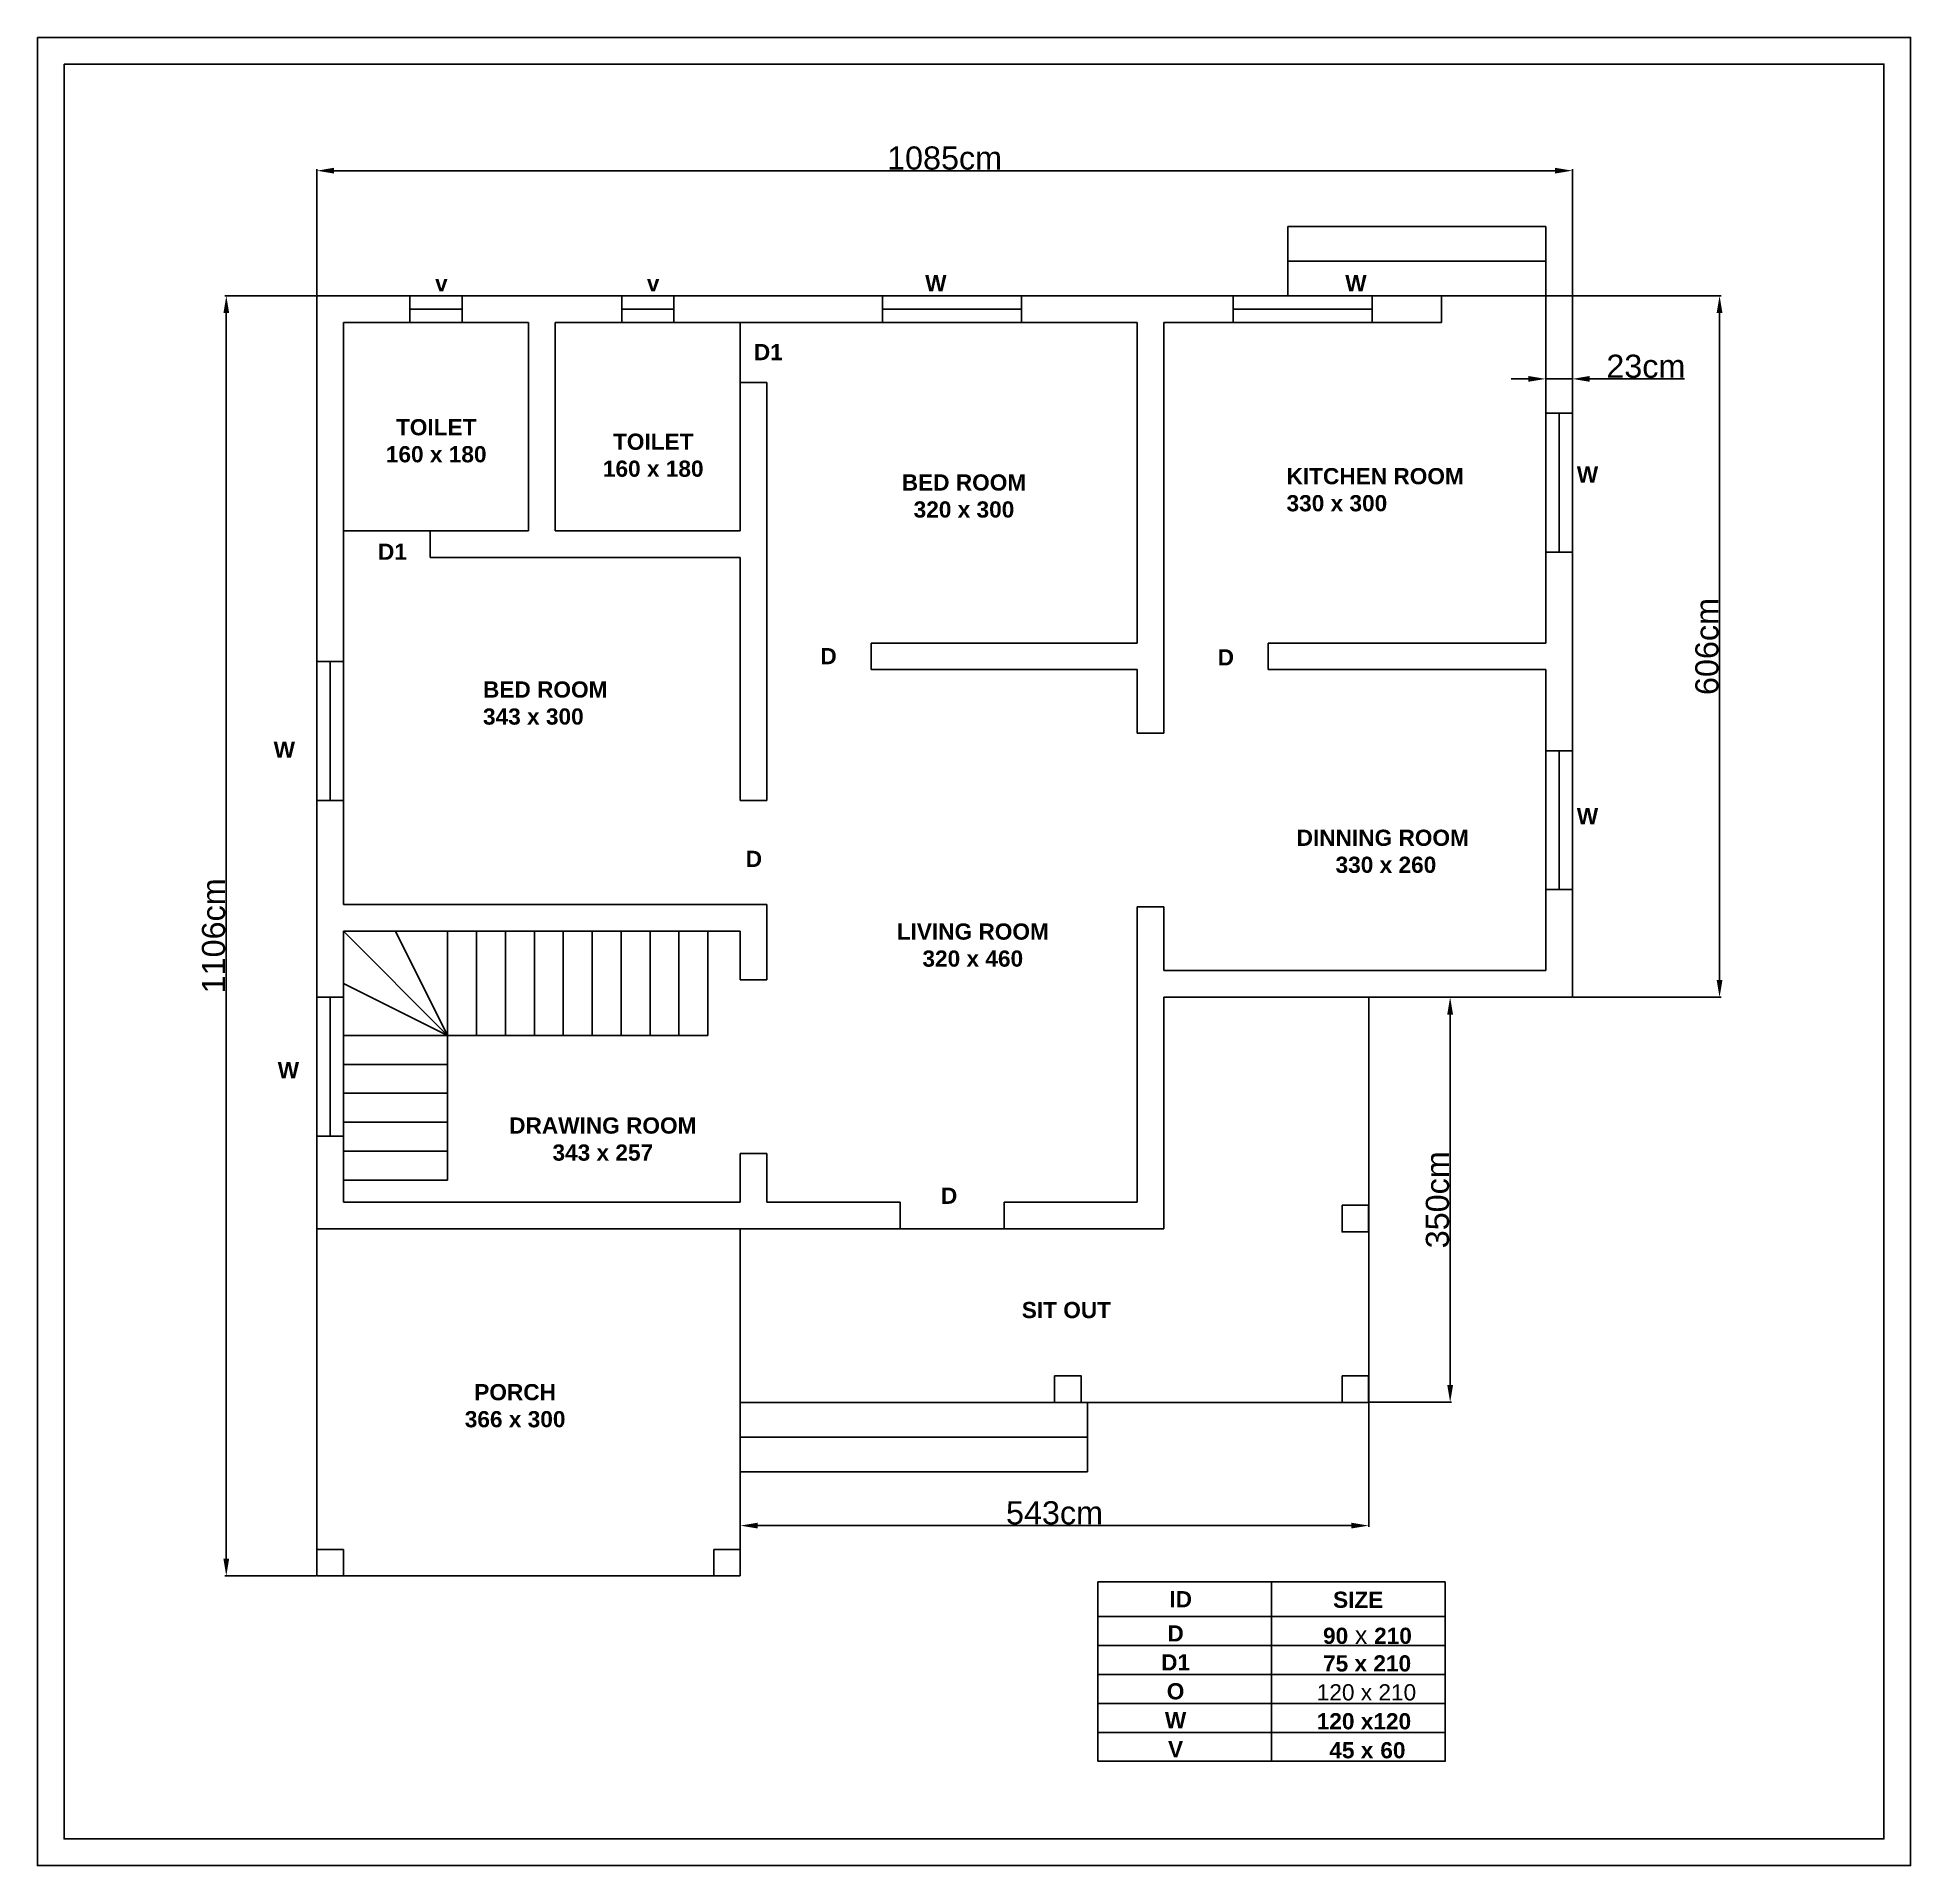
# Model space of a CAD drawing. Header units: centimetres. Extents: x 1840 to 3458, y 646 to 2225.
import ezdxf

# ---------------------------------------------------------------- set-up
doc = ezdxf.new("R2010")
doc.units = ezdxf.units.CM
doc.styles.get("Standard").update_dxf_attribs({"font": 'arial.ttf'})
doc.dimstyles.new('ISO-25', dxfattribs={"dimtxt": 20, "dimasz": 15, "dimexe": 1.25, "dimexo": 0.625, "dimtad": 1, "dimtxsty": 'Standard', "dimcen": 2.5, "dimadec": 0, "dimazin": 0, "dimtfac": 1, "dimtmove": 0, "dimatfit": 3, "dimfxl": 1, "dimarcsym": 0})

# ---------------------------------------------------------------- blocks, each defined once
blk = doc.blocks.new('*D1')
at = {"color": 0, "lineweight": -2, "transparency": 16777216}
for p, q in [((2081, 2002.3), (2081, 2111)), ((2096, 2109.8), (3151, 2109.8)), ((3166, 2002.3), (3166, 2111))]:
    blk.add_line(p, q, dxfattribs=at)
at = {"color": 0, "transparency": 16777216}
for points in [[(2096, 2112.3), (2096, 2107.3), (2081, 2109.8)], [(3151, 2112.3), (3151, 2107.3), (3166, 2109.8)]]:
    blk.add_solid(points, dxfattribs=at)
at = {"layer": 'Defpoints', "color": 0, "transparency": 16777216}
for p in [(3166, 2109.8), (2081, 2001.7), (3166, 2001.7)]:
    blk.add_point(p, dxfattribs=at)
at = {"color": 0, "transparency": 16777216, "insert": (2623.5, 2120.6), "char_height": 20, "attachment_point": 5}
blk.add_mtext('1085cm', dxfattribs=at)
blk = doc.blocks.new('*D2')
at = {"color": 0, "lineweight": -2, "transparency": 16777216}
for p, q in [((2080.4, 2001.7), (2001.5, 2001.7)), ((2002.8, 1986.7), (2002.8, 910.7)), ((2080.4, 895.7), (2001.5, 895.7))]:
    blk.add_line(p, q, dxfattribs=at)
at = {"color": 0, "transparency": 16777216}
for points in [[(2000.3, 1986.7), (2005.3, 1986.7), (2002.8, 2001.7)], [(2000.3, 910.7), (2005.3, 910.7), (2002.8, 895.7)]]:
    blk.add_solid(points, dxfattribs=at)
at = {"layer": 'Defpoints', "color": 0, "transparency": 16777216}
for p in [(2081, 2001.7), (2002.8, 895.7), (2081, 895.7)]:
    blk.add_point(p, dxfattribs=at)
at = {"color": 0, "transparency": 16777216, "insert": (1991.9, 1448.7), "char_height": 20, "attachment_point": 5, "rotation": 90}
blk.add_mtext('1106cm', dxfattribs=at)
blk = doc.blocks.new('*D3')
at = {"color": 0, "lineweight": -2, "transparency": 16777216}
for p, q in [((3166.6, 2001.7), (3294.5, 2001.7)), ((3293.2, 1986.7), (3293.2, 1410.7)), ((3166.6, 1395.7), (3294.5, 1395.7))]:
    blk.add_line(p, q, dxfattribs=at)
at = {"color": 0, "transparency": 16777216}
for points in [[(3290.7, 1986.7), (3295.7, 1986.7), (3293.2, 2001.7)], [(3290.7, 1410.7), (3295.7, 1410.7), (3293.2, 1395.7)]]:
    blk.add_solid(points, dxfattribs=at)
at = {"layer": 'Defpoints', "color": 0, "transparency": 16777216}
for p in [(3166, 2001.7), (3166, 1395.7), (3293.2, 1395.7)]:
    blk.add_point(p, dxfattribs=at)
at = {"color": 0, "transparency": 16777216, "insert": (3282.4, 1698.7), "char_height": 20, "attachment_point": 5, "rotation": 90}
blk.add_mtext('606cm', dxfattribs=at)
blk = doc.blocks.new('*D4')
at = {"color": 0, "lineweight": -2, "transparency": 16777216}
for p, q in [((2990.6, 1395.7), (3061.6, 1395.7)), ((3060.4, 1380.7), (3060.4, 1060.7)), ((2990.6, 1045.7), (3061.6, 1045.7))]:
    blk.add_line(p, q, dxfattribs=at)
at = {"color": 0, "transparency": 16777216}
for points in [[(3057.9, 1380.7), (3062.9, 1380.7), (3060.4, 1395.7)], [(3057.9, 1060.7), (3062.9, 1060.7), (3060.4, 1045.7)]]:
    blk.add_solid(points, dxfattribs=at)
at = {"layer": 'Defpoints', "color": 0, "transparency": 16777216}
for p in [(2990, 1395.7), (2990, 1045.7), (3060.4, 1045.7)]:
    blk.add_point(p, dxfattribs=at)
at = {"color": 0, "transparency": 16777216, "insert": (3049.5, 1220.7), "char_height": 20, "attachment_point": 5, "rotation": 90}
blk.add_mtext('350cm', dxfattribs=at)
blk = doc.blocks.new('*D5')
at = {"color": 0, "lineweight": -2, "transparency": 16777216}
for p, q in [((2447, 1045.1), (2447, 938)), ((2990, 1045.1), (2990, 938)), ((2462, 939.2), (2975, 939.2))]:
    blk.add_line(p, q, dxfattribs=at)
at = {"color": 0, "transparency": 16777216}
for points in [[(2462, 941.7), (2462, 936.7), (2447, 939.2)], [(2975, 941.7), (2975, 936.7), (2990, 939.2)]]:
    blk.add_solid(points, dxfattribs=at)
at = {"layer": 'Defpoints', "color": 0, "transparency": 16777216}
for p in [(2447, 1045.7), (2990, 1045.7), (2990, 939.2)]:
    blk.add_point(p, dxfattribs=at)
at = {"color": 0, "transparency": 16777216, "insert": (2718.5, 950.1), "char_height": 20, "attachment_point": 5}
blk.add_mtext('543cm', dxfattribs=at)
blk = doc.blocks.new('*D6')
at = {"color": 0, "lineweight": -2, "transparency": 16777216}
for p, q in [((3143, 1978.1), (3143, 1928.6)), ((3166, 1978.1), (3166, 1928.6)), ((3128, 1929.9), (3113, 1929.9)), ((3143, 1929.9), (3166, 1929.9)), ((3181, 1929.9), (3263, 1929.9))]:
    blk.add_line(p, q, dxfattribs=at)
at = {"color": 0, "transparency": 16777216}
for points in [[(3128, 1932.4), (3128, 1927.4), (3143, 1929.9)], [(3181, 1932.4), (3181, 1927.4), (3166, 1929.9)]]:
    blk.add_solid(points, dxfattribs=at)
at = {"layer": 'Defpoints', "color": 0, "transparency": 16777216}
for p in [(3143, 1978.7), (3166, 1978.7), (3166, 1929.9)]:
    blk.add_point(p, dxfattribs=at)
at = {"color": 0, "transparency": 16777216, "insert": (3229.5, 1940.7), "char_height": 20, "attachment_point": 5}
blk.add_mtext('23cm', dxfattribs=at)

msp = doc.modelspace()

# ---------------------------------------------------------------- linework, layer by layer
for p, q in [((3143.005, 2061.693), (2920.005, 2061.693)), ((2920.005, 2001.693), (2920.005, 2061.693)), ((3143.005, 1990.193), (3143.005, 2061.693)), ((3143.005, 2031.693), (2920.005, 2031.693)), ((2081.005, 2001.693), (2081.005, 1195.693)), ((3143.005, 2001.693), (2081.005, 2001.693)), ((2161.505, 1978.693), (2161.505, 2001.693)), ((2206.505, 1978.693), (2206.505, 2001.693)), ((2344.505, 1978.693), (2344.505, 2001.693)), ((2389.505, 1978.693), (2389.505, 2001.693)), ((2570.005, 1978.693), (2570.005, 2001.693)), ((2690.005, 1978.693), (2690.005, 2001.693)), ((2873.005, 1978.693), (2873.005, 2001.693)), ((2993.005, 1978.693), (2993.005, 2001.693)), ((3053.005, 1978.693), (3053.005, 2001.693)), ((3166.005, 2001.693), (3143.005, 2001.693)), ((3143.005, 1978.693), (3143.005, 2001.693)), ((3166.005, 1395.693), (3166.005, 2001.693)), ((2104.005, 1978.693), (2104.005, 1475.693)), ((2264.005, 1978.693), (2104.005, 1978.693)), ((2161.505, 1990.193), (2206.505, 1990.193)), ((2264.005, 1978.693), (2264.005, 1798.693)), ((2287.005, 1978.693), (2287.005, 1798.693)), ((2790.005, 1978.693), (2287.005, 1978.693)), ((2344.505, 1990.193), (2389.505, 1990.193)), ((2447.005, 1978.693), (2447.005, 1798.693)), ((2570.005, 1990.193), (2690.005, 1990.193)), ((2790.005, 1701.693), (2790.005, 1978.693)), ((3053.005, 1978.693), (2813.005, 1978.693)), ((2813.005, 1701.693), (2813.005, 1978.693)), ((2873.005, 1990.193), (2993.005, 1990.193)), ((3143.005, 1701.693), (3143.005, 1978.693)), ((2470.005, 1926.693), (2447.005, 1926.693)), ((2470.005, 1926.693), (2470.005, 1798.693)), ((3143.005, 1900.193), (3166.005, 1900.193)), ((3154.505, 1900.193), (3154.505, 1780.193)), ((2790.005, 1840.193), (2790.005, 1840.193)), ((2264.005, 1798.693), (2104.005, 1798.693)), ((2179.005, 1798.693), (2179.005, 1775.693)), ((2447.005, 1798.693), (2287.005, 1798.693)), ((2470.005, 1798.693), (2470.005, 1775.693)), ((2447.005, 1775.693), (2179.005, 1775.693)), ((2447.005, 1775.693), (2447.005, 1565.693)), ((2470.005, 1775.693), (2470.005, 1565.693)), ((2470.005, 1775.693), (2470.005, 1775.693)), ((3143.005, 1780.193), (3166.005, 1780.193)), ((2560.005, 1701.693), (2560.005, 1678.693)), ((2790.005, 1701.693), (2560.005, 1701.693)), ((2813.005, 1701.693), (2813.005, 1701.693)), ((2813.005, 1701.693), (2813.005, 1678.693)), ((3143.005, 1701.693), (2903.005, 1701.693)), ((2903.005, 1678.693), (2903.005, 1701.693)), ((2104.005, 1685.693), (2081.005, 1685.693)), ((2092.505, 1685.693), (2092.505, 1565.693)), ((2790.005, 1678.693), (2560.005, 1678.693)), ((2790.005, 1623.693), (2790.005, 1678.693)), ((2813.005, 1623.693), (2813.005, 1678.693)), ((2813.005, 1678.693), (2813.005, 1623.693)), ((3143.005, 1678.693), (2903.005, 1678.693)), ((3143.005, 1418.693), (3143.005, 1678.693)), ((2813.005, 1623.693), (2790.005, 1623.693)), ((3143.005, 1608.693), (3166.005, 1608.693)), ((3154.505, 1608.693), (3154.505, 1488.693)), ((2104.005, 1565.693), (2081.005, 1565.693)), ((2470.005, 1565.693), (2447.005, 1565.693)), ((2470.005, 1475.693), (2104.005, 1475.693)), ((2470.005, 1475.693), (2470.005, 1410.693)), ((2790.005, 1218.693), (2790.005, 1473.693)), ((2813.005, 1473.693), (2790.005, 1473.693)), ((2813.005, 1418.693), (2813.005, 1473.693)), ((3143.005, 1488.693), (3166.005, 1488.693)), ((2447.005, 1452.693), (2104.005, 1452.693)), ((2104.005, 1452.693), (2104.005, 1218.693)), ((2194.005, 1362.693), (2104.005, 1452.693)), ((2149.005, 1452.693), (2194.005, 1362.693)), ((2194.005, 1452.693), (2194.005, 1237.693)), ((2219.005, 1452.693), (2219.005, 1362.693)), ((2244.005, 1452.693), (2244.005, 1362.693)), ((2269.005, 1452.693), (2269.005, 1362.693)), ((2294.005, 1452.693), (2294.005, 1362.693)), ((2319.005, 1452.693), (2319.005, 1362.693)), ((2344.005, 1452.693), (2344.005, 1362.693)), ((2369.005, 1452.693), (2369.005, 1362.693)), ((2394.005, 1452.693), (2394.005, 1362.693)), ((2394.005, 1452.693), (2394.005, 1362.693)), ((2419.005, 1452.693), (2419.005, 1362.693)), ((2447.005, 1452.693), (2447.005, 1410.693)), ((2447.005, 1410.693), (2470.005, 1410.693)), ((3143.005, 1418.693), (2813.005, 1418.693)), ((2104.005, 1395.693), (2081.005, 1395.693)), ((2092.505, 1395.693), (2092.505, 1275.693)), ((2104.005, 1407.693), (2194.005, 1362.693)), ((2813.005, 1195.693), (2813.005, 1395.693)), ((3166.005, 1395.693), (2813.005, 1395.693)), ((2990.005, 1045.693), (2990.005, 1395.693)), ((2419.005, 1362.693), (2104.005, 1362.693)), ((2194.005, 1337.693), (2104.005, 1337.693)), ((2104.005, 1335.693), (2104.005, 1335.693)), ((2104.005, 1335.693), (2104.005, 1335.693)), ((2194.005, 1312.693), (2104.005, 1312.693)), ((2194.005, 1287.693), (2104.005, 1287.693)), ((2104.005, 1275.693), (2081.005, 1275.693)), ((2194.005, 1262.693), (2104.005, 1262.693)), ((2447.005, 1260.693), (2470.005, 1260.693)), ((2447.005, 1260.693), (2447.005, 1218.693)), ((2470.005, 1260.693), (2470.005, 1218.693)), ((2194.005, 1237.693), (2104.005, 1237.693)), ((2447.005, 1218.693), (2104.005, 1218.693)), ((2470.005, 1218.693), (2585.005, 1218.693)), ((2585.005, 1218.693), (2585.005, 1195.693)), ((2675.005, 1218.693), (2675.005, 1195.693)), ((2675.005, 1218.693), (2790.005, 1218.693)), ((2470.005, 1195.693), (2081.005, 1195.693)), ((2081.005, 1195.693), (2081.005, 895.693)), ((2447.005, 1195.693), (2675.005, 1195.693)), ((2447.005, 895.693), (2447.005, 1195.693)), ((2675.005, 1195.693), (2813.005, 1195.693)), ((2447.005, 1045.693), (2990.005, 1045.693)), ((2747.005, 985.693), (2747.005, 1045.693)), ((2447.005, 1015.693), (2747.005, 1015.693)), ((2447.005, 985.693), (2747.005, 985.693)), ((2081.005, 895.693), (2081.005, 918.693)), ((2081.005, 895.693), (2081.005, 918.693)), ((2081.005, 918.693), (2104.005, 918.693)), ((2104.005, 918.693), (2104.005, 895.693)), ((2447.005, 918.693), (2424.005, 918.693)), ((2424.005, 918.693), (2424.005, 895.693)), ((2447.005, 895.693), (2447.005, 918.693)), ((2081.005, 895.693), (2447.005, 895.693)), ((2756.086, 890.591), (3056.086, 890.591)), ((2756.086, 890.591), (2756.086, 735.591)), ((3056.086, 890.591), (3056.086, 735.435)), ((2756.086, 860.591), (3056.086, 860.591)), ((2756.086, 835.591), (3056.086, 835.591)), ((2756.086, 810.591), (3056.086, 810.591)), ((2756.086, 785.591), (3056.086, 785.591)), ((2756.086, 760.591), (3056.086, 760.591)), ((2756.086, 735.591), (3056.086, 735.591))]:
    msp.add_line(p, q)
for points in [[(1839.623, 2224.884), (3458.242, 2224.884), (3458.242, 645.516), (1839.623, 645.516)], [(1862.623, 2201.884), (3435.242, 2201.884), (3435.242, 668.516), (1862.623, 668.516)], [(2966.958, 1215.971), (2989.958, 1215.971), (2989.958, 1192.971), (2966.958, 1192.971)], [(2718.505, 1068.693), (2741.505, 1068.693), (2741.505, 1045.693), (2718.505, 1045.693)], [(2966.958, 1068.693), (2989.958, 1068.693), (2989.958, 1045.693), (2966.958, 1045.693)], [(2906.086, 890.591), (2906.086, 735.591)]]:
    msp.add_lwpolyline(points, close=True)

# ---------------------------------------------------------------- texts
at = {"char_height": 14, "attachment_point": 1}
for s, width, heights, insert in [('{\\fArial|b1|i0|c0|p34;v}', 136.87011, [58.871], (2183.232, 2019.588)), ('{\\fArial|b1|i0|c0|p34;v}', 136.87011, [58.871], (2366.232, 2019.588)), ('{\\fArial|b1|i0|c0|p34;W}', 136.87011, [58.871], (2606.732, 2019.588)), ('{\\fArial|b1|i0|c0|p34;W}', 136.87011, [58.871], (2969.732, 2019.588)), ('{\\fArial|b1|i0|c0|p34;D1}', 36.13467, [21.62], (2458.696, 1960.079)), ('\\pxqc;{\\fArial|b1|i0|c0|p34;TOILET\\P160 x 180}', 136.87011, [58.871], (2115.748, 1895.159)), ('\\pxqc;{\\fArial|b1|i0|c0|p34;TOILET\\P160 x 180}', 136.87011, [58.871], (2303.296, 1882.665)), ('\\pxqc;{\\fArial|b1|i0|c0|p34;BED ROOM\\P320 x 300}', 136.87011, [58.871], (2571.826, 1847.433)), ('{\\fArial|b1|i0|c0|p34;KITCHEN ROOM\\P330 x 300}', 154.79243, [82.811], (2919.01, 1852.853)), ('{\\fArial|b1|i0|c0|p34;W}', 136.87011, [58.871], (3169.875, 1854.323)), ('{\\fArial|b1|i0|c0|p34;D1}', 36.13467, [21.62], (2133.881, 1787.61)), ('{\\fArial|b1|i0|c0|p34;D}', 136.87011, [58.871], (2516.177, 1697.362)), ('{\\fArial|b1|i0|c0|p34;D}', 136.87011, [58.871], (2859.489, 1696.342)), ('{\\fArial|b1|i0|c0|p34;BED ROOM\\P343 x 300}', 136.87011, [58.871], (2224.631, 1668.561)), ('{\\fArial|b1|i0|c0|p34;W}', 136.87011, [58.871], (2043.731, 1616.588)), ('{\\fArial|b1|i0|c0|p34;W}', 136.87011, [58.871], (3169.875, 1559.105)), ('\\pxqc;{\\fArial|b1|i0|c0|p34;\\PDINNING ROOM\\P 330 x 260}', 147.62784, [73.925], (2928.354, 1563.797)), ('{\\fArial|b1|i0|c0|p34;D}', 136.87011, [58.871], (2451.664, 1522.231)), ('\\pxqc;{\\fArial|b1|i0|c0|p34;LIVING ROOM\\P320 x 460}', 136.87011, [58.871], (2579.451, 1459.421)), ('{\\fArial|b1|i0|c0|p34;W}', 136.87011, [58.871], (2047.24, 1339.742)), ('\\pxqc;{\\fArial|b1|i0|c0|p34;DRAWING ROOM\\P343 x 257}', 163.67198, [60.652], (2246.331, 1291.842)), ('{\\fArial|b1|i0|c0|p34;D}', 36.13467, [21.62], (2620.397, 1231.184)), ('{\\fArial|b1|i0|c0|p34;SIT OUT}', 136.87011, [58.871], (2690.215, 1132.454)), ('\\pxqc;{\\fArial|b1|i0|c0|p34;PORCH\\P366 x 300}', 136.87011, [58.871], (2183.949, 1061.478)), ('{\\fArial|b1|i0|c0|p34;ID}', 136.87011, [58.871], (2817.774, 882.612)), ('\\pxqc;{\\fArial|b1|i0|c0|p34;SIZE}', 136.87011, [58.871], (2912.516, 882.152)), ('\\pxqc;{\\fArial|b1|i0|c0|p34;D}', 136.87011, [58.871], (2754.687, 853.073)), ('{\\fArial|b1|i0|c0|p34;       90\\fArial|b0|i0|c0|p34;\\H1.08333x; x \\fArial|b1|i0|c0|p34;\\H0.92308x;210 }', 136.87011, [58.871], (2912.516, 852.152)), ('\\pxqc;{\\fArial|b1|i0|c0|p34;D1}', 136.87011, [58.871], (2754.687, 828.073)), ('{\\fArial|b1|i0|c0|p34;       75 x 210 }', 136.87011, [58.871], (2912.516, 827.152)), ('\\pxqc;{\\fArial|b1|i0|c0|p34;O}', 136.87011, [58.871], (2754.687, 803.073)), ('      120 x 210 ', 136.87011, [58.871], (2912.516, 802.152)), ('\\pxqc;{\\fArial|b1|i0|c0|p34;W}', 136.87011, [58.871], (2754.687, 778.073)), ('{\\fArial|b1|i0|c0|p34;      120 x\\H1x;120 }', 136.87011, [58.871], (2912.516, 777.152)), ('\\pxqc;{\\fArial|b1|i0|c0|p34;V}', 136.87011, [58.871], (2754.687, 753.073)), ('{\\fArial|b1|i0|c0|p34;        45 x\\fGENISO|b0|i0|c0|p2;\\H0.75x; \\fArial|b1|i0|c0|p34;\\H1.33333x;60 }', 136.87011, [58.26], (2912.516, 752.152))]:
    msp.add_mtext_dynamic_manual_height_columns(s, width=width, gutter_width=12.5, heights=heights, dxfattribs=dict(at, insert=insert))

# ---------------------------------------------------------------- dimensions: what is measured, and where the dimension line sits
for base, p1, p2, picture, middle in [((3166.005, 2109.787), (2081.005, 2001.693), (3166.005, 2001.693), '*D1', (2623.505, 2120.623)), ((2990.005, 939.213), (2447.005, 1045.693), (2990.005, 1045.693), '*D5', (2718.505, 950.056))]:
    dim = msp.add_linear_dim(base=base, p1=p1, p2=p2, dimstyle='ISO-25', override={"dimpost": 'cm'})
    dim.commit()
    dim.dimension.update_dxf_attribs({"geometry": picture, "text_midpoint": middle})
for base, p1, p2, picture, middle in [((2002.768, 895.693), (2081.005, 2001.693), (2081.005, 895.693), '*D2', (1991.931, 1448.693)), ((3293.228, 1395.693), (3166.005, 2001.693), (3166.005, 1395.693), '*D3', (3282.392, 1698.693)), ((3060.362, 1045.693), (2990.005, 1395.693), (2990.005, 1045.693), '*D4', (3049.519, 1220.693))]:
    dim = msp.add_linear_dim(base=base, p1=p1, p2=p2, angle=90, dimstyle='ISO-25', override={"dimpost": 'cm'})
    dim.commit()
    dim.dimension.update_dxf_attribs({"geometry": picture, "text_midpoint": middle})
dim = msp.add_linear_dim(base=(3166.005, 1929.863), p1=(3143.005, 1978.693), p2=(3166.005, 1978.693), dimstyle='ISO-25', override={"dimpost": 'cm'})
dim.commit()
dim.dimension.update_dxf_attribs({"geometry": '*D6', "text_midpoint": (3229.482, 1929.863), "dimtype": 160})

doc.saveas('drawing.dxf')
